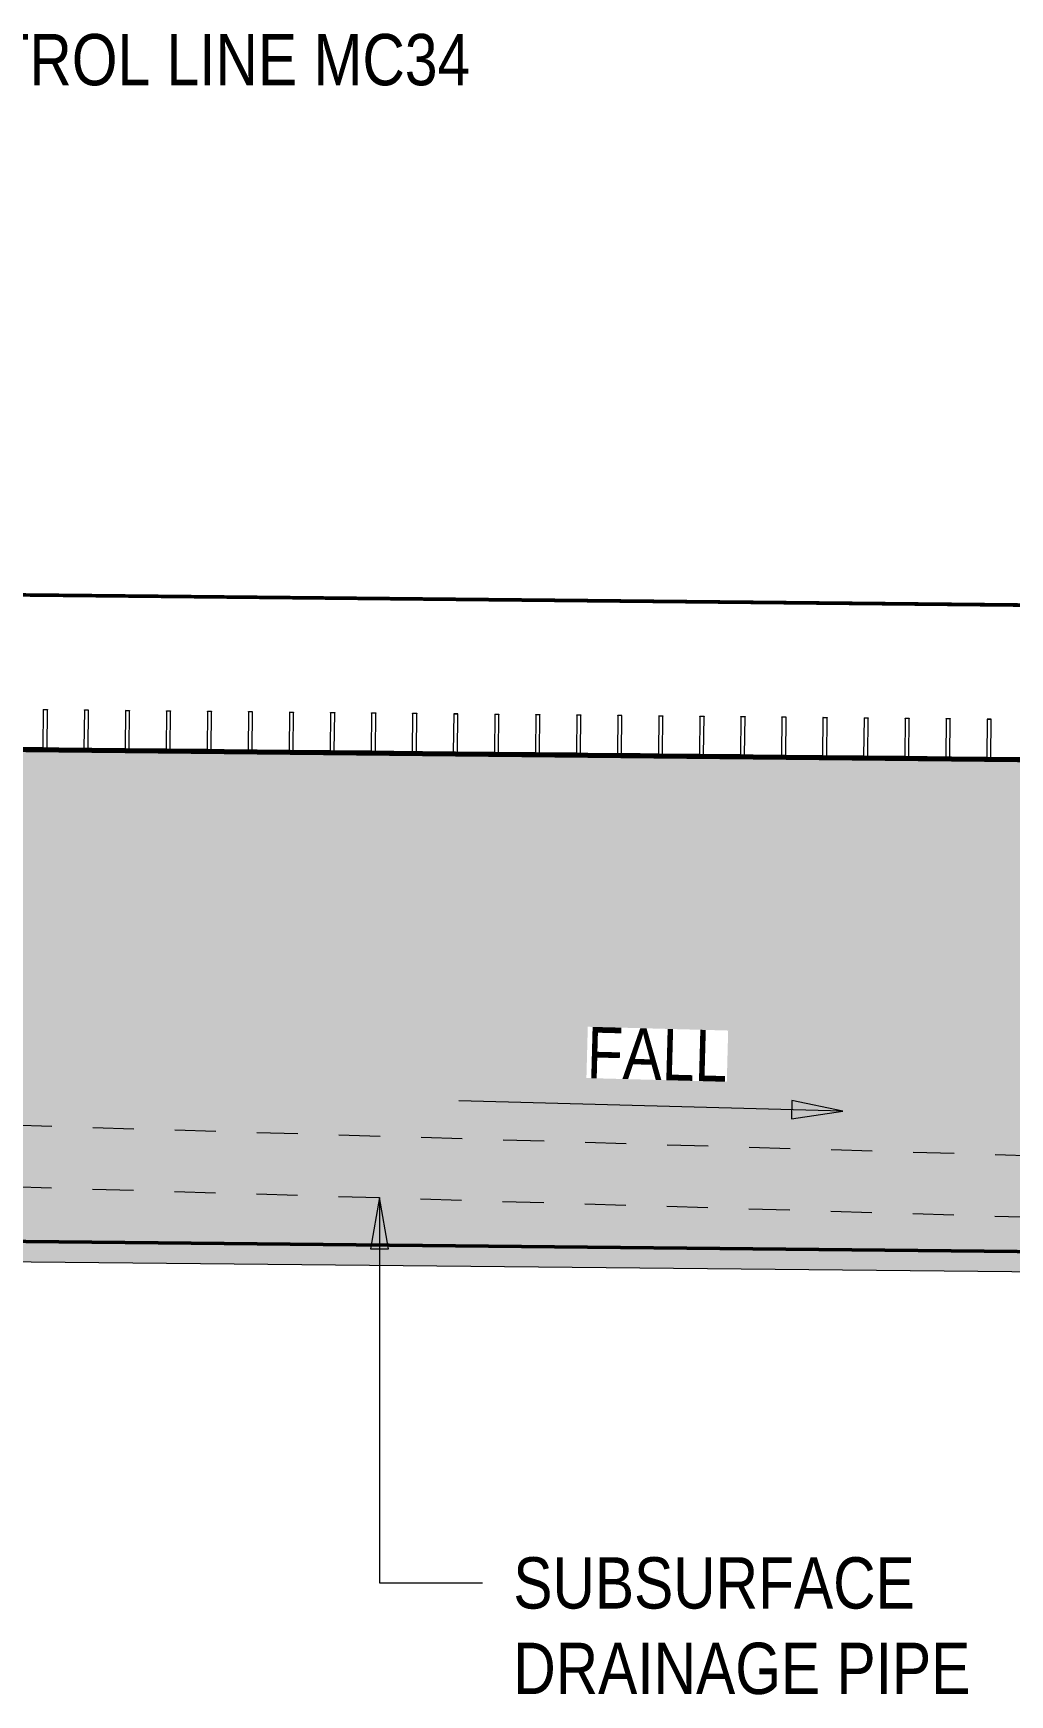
# Model space of a CAD drawing. Header units: metres. Extents: x -1691 to -1609, y 3 to 593.
# Drawn here: x -1622.873 to -1620.493, y 16.78 to 20.828 of the extents above; entities that cross this region are included whole.
import ezdxf

# ---------------------------------------------------------------- set-up
doc = ezdxf.new("R2010")
doc.units = ezdxf.units.M
doc.linetypes.add('JacobsDash', pattern=[0.0045, 0.003, -0.0015])
for name, color, linetype, lineweight in [('BRIDGE-ABUTMENT-CONC', 7, 'Continuous', 50), ('BRIDGE-FRAMING-LINE-18-HID', 7, 'JacobsDash', 18), ('D-BDGE', 7, 'Continuous', 13), ('D-BDGE-FLOOR', 7, 'Continuous', 50), ('D-BDGE-FRAMING', 7, 'Continuous', 50), ('D-BDGE-LINE', 7, 'Continuous', 9), ('D-ENHA-TEXT', 7, 'Continuous', 9)]:
    doc.layers.add(name, color=color, linetype=linetype, lineweight=lineweight)
doc.styles.add('Arial Narrow_1', font='ARIALN.TTF', dxfattribs={"height": 0.125})

# ---------------------------------------------------------------- blocks, each defined once
blk = doc.blocks.new('07_STR_DPS_PermadecPanel - 07_STR_DPS_PermadecPanel-V33-DRG-2871072 - ABUTMENT B CONCRETE ELEVATION')
at = {"layer": 'BRIDGE-FRAMING-LINE-18-HID', "color": 9, "lineweight": 13, "true_color": 0xc3c3c3}
for p, q in [((-1664.924, 19.1826), (-1664.924, 19.1832)), ((-1664.924, 19.1832), (-1664.914, 19.1831)), ((-1664.924, 19.1832), (-1664.924, 19.1826)), ((-1664.914, 19.1831), (-1664.914, 19.1825)), ((-1664.914, 19.1831), (-1664.914, 19.1825)), ((-1664.824, 19.1822), (-1664.8241, 19.1816)), ((-1664.824, 19.1816), (-1664.824, 19.1822)), ((-1664.824, 19.1822), (-1664.814, 19.1821)), ((-1664.814, 19.1821), (-1664.8141, 19.1815)), ((-1664.814, 19.1821), (-1664.814, 19.1815)), ((-1664.724, 19.1812), (-1664.7241, 19.1806)), ((-1664.724, 19.1806), (-1664.724, 19.1812)), ((-1664.724, 19.1812), (-1664.714, 19.1811)), ((-1664.714, 19.1811), (-1664.7141, 19.1805)), ((-1664.714, 19.1811), (-1664.714, 19.1805)), ((-1664.624, 19.1802), (-1664.6241, 19.1796)), ((-1664.624, 19.1796), (-1664.624, 19.1802)), ((-1664.624, 19.1802), (-1664.614, 19.1801)), ((-1664.614, 19.1801), (-1664.6141, 19.1795)), ((-1664.614, 19.1801), (-1664.614, 19.1795)), ((-1664.524, 19.1792), (-1664.5241, 19.1786)), ((-1664.524, 19.1786), (-1664.524, 19.1792)), ((-1664.524, 19.1792), (-1664.514, 19.1791)), ((-1664.514, 19.1791), (-1664.5141, 19.1785)), ((-1664.514, 19.1791), (-1664.514, 19.1785)), ((-1664.424, 19.1782), (-1664.4241, 19.1776)), ((-1664.424, 19.1776), (-1664.424, 19.1782)), ((-1664.424, 19.1782), (-1664.414, 19.1781)), ((-1664.414, 19.1781), (-1664.4141, 19.1775)), ((-1664.414, 19.1781), (-1664.414, 19.1775)), ((-1664.9699, 19.0906), (-1664.97, 19.09)), ((-1664.3701, 19.0786), (-1664.97, 19.0846)), ((-1664.9699, 19.0901), (-1664.9699, 19.0906)), ((-1664.9699, 19.0906), (-1664.9249, 19.0902)), ((-1664.9149, 19.0901), (-1664.8249, 19.0892)), ((-1664.8149, 19.0891), (-1664.7249, 19.0882)), ((-1664.7149, 19.0881), (-1664.625, 19.0872)), ((-1664.615, 19.0871), (-1664.525, 19.0862)), ((-1664.515, 19.0861), (-1664.425, 19.0852)), ((-1664.415, 19.0851), (-1664.37, 19.0846)), ((-1664.37, 19.0846), (-1664.37, 19.0841)), ((-1664.37, 19.0846), (-1664.37, 19.0841))]:
    blk.add_line(p, q, dxfattribs=at)
at = {"layer": 'D-BDGE-FRAMING', "color": 9, "lineweight": 13, "true_color": 0xc3c3c3}
for p, q in [((-1664.924, 19.1826), (-1664.925, 19.0896)), ((-1664.914, 19.1825), (-1664.924, 19.1826)), ((-1664.915, 19.0895), (-1664.914, 19.1825)), ((-1664.8241, 19.1816), (-1664.825, 19.0886)), ((-1664.8141, 19.1815), (-1664.8241, 19.1816)), ((-1664.815, 19.0885), (-1664.8141, 19.1815)), ((-1664.7241, 19.1806), (-1664.725, 19.0876)), ((-1664.7141, 19.1805), (-1664.7241, 19.1806)), ((-1664.715, 19.0875), (-1664.7141, 19.1805)), ((-1664.6241, 19.1796), (-1664.625, 19.0866)), ((-1664.6141, 19.1795), (-1664.6241, 19.1796)), ((-1664.615, 19.0865), (-1664.6141, 19.1795)), ((-1664.5241, 19.1786), (-1664.525, 19.0856)), ((-1664.5141, 19.1785), (-1664.5241, 19.1786)), ((-1664.515, 19.0855), (-1664.5141, 19.1785)), ((-1664.4241, 19.1776), (-1664.425, 19.0846)), ((-1664.4141, 19.1775), (-1664.4241, 19.1776)), ((-1664.415, 19.0845), (-1664.4141, 19.1775)), ((-1664.925, 19.0896), (-1664.97, 19.09)), ((-1664.97, 19.09), (-1664.97, 19.084)), ((-1664.97, 19.084), (-1664.3701, 19.0781)), ((-1664.825, 19.0886), (-1664.915, 19.0895)), ((-1664.725, 19.0876), (-1664.815, 19.0885)), ((-1664.625, 19.0866), (-1664.715, 19.0875)), ((-1664.525, 19.0856), (-1664.615, 19.0865)), ((-1664.425, 19.0846), (-1664.515, 19.0855)), ((-1664.37, 19.0841), (-1664.415, 19.0845)), ((-1664.3701, 19.0781), (-1664.37, 19.0841))]:
    blk.add_line(p, q, dxfattribs=at)
blk = doc.blocks.new('07_STR_DPS_PermadecPanel - 07_STR_DPS_PermadecPanel-V34-DRG-2871072 - ABUTMENT B CONCRETE ELEVATION')
at = {"layer": 'BRIDGE-FRAMING-LINE-18-HID', "color": 9, "lineweight": 13, "true_color": 0xc3c3c3}
for p, q in [((-1664.324, 19.1772), (-1664.3241, 19.1766)), ((-1664.324, 19.1766), (-1664.324, 19.1772)), ((-1664.324, 19.1772), (-1664.314, 19.1771)), ((-1664.314, 19.1771), (-1664.3141, 19.1765)), ((-1664.314, 19.1771), (-1664.314, 19.1765)), ((-1664.224, 19.1762), (-1664.2241, 19.1756)), ((-1664.224, 19.1756), (-1664.224, 19.1762)), ((-1664.224, 19.1762), (-1664.214, 19.1761)), ((-1664.214, 19.1761), (-1664.2141, 19.1755)), ((-1664.214, 19.1761), (-1664.214, 19.1755)), ((-1664.1241, 19.1746), (-1664.124, 19.1752)), ((-1664.124, 19.1752), (-1664.1241, 19.1746)), ((-1664.124, 19.1752), (-1664.114, 19.1751)), ((-1664.114, 19.1751), (-1664.1141, 19.1745)), ((-1664.114, 19.1751), (-1664.1141, 19.1745)), ((-1664.0241, 19.1736), (-1664.0241, 19.1742)), ((-1664.0241, 19.1742), (-1664.0141, 19.1741)), ((-1664.0241, 19.1742), (-1664.0241, 19.1736)), ((-1664.0141, 19.1741), (-1664.0141, 19.1735)), ((-1664.0141, 19.1741), (-1664.0141, 19.1735)), ((-1663.9241, 19.1726), (-1663.9241, 19.1732)), ((-1663.9241, 19.1732), (-1663.9141, 19.1731)), ((-1663.9241, 19.1732), (-1663.9241, 19.1726)), ((-1663.9141, 19.1731), (-1663.9141, 19.1725)), ((-1663.9141, 19.1731), (-1663.9141, 19.1725)), ((-1663.8241, 19.1716), (-1663.8241, 19.1722)), ((-1663.8241, 19.1722), (-1663.8141, 19.1721)), ((-1663.8241, 19.1722), (-1663.8241, 19.1716)), ((-1663.8141, 19.1721), (-1663.8141, 19.1715)), ((-1663.8141, 19.1721), (-1663.8141, 19.1715)), ((-1664.37, 19.0841), (-1664.37, 19.0846)), ((-1664.37, 19.0846), (-1664.325, 19.0842)), ((-1664.37, 19.0846), (-1664.37, 19.0841)), ((-1663.7701, 19.0726), (-1664.37, 19.0786)), ((-1664.315, 19.0841), (-1664.225, 19.0832)), ((-1664.215, 19.0831), (-1664.125, 19.0822)), ((-1664.115, 19.0821), (-1664.025, 19.0812)), ((-1664.015, 19.0811), (-1663.925, 19.0802)), ((-1663.915, 19.0801), (-1663.825, 19.0792)), ((-1663.815, 19.0791), (-1663.77, 19.0786)), ((-1663.77, 19.0786), (-1663.77, 19.0781)), ((-1663.77, 19.0786), (-1663.77, 19.0781))]:
    blk.add_line(p, q, dxfattribs=at)
at = {"layer": 'D-BDGE-FRAMING', "color": 9, "lineweight": 13, "true_color": 0xc3c3c3}
for p, q in [((-1664.3241, 19.1766), (-1664.325, 19.0836)), ((-1664.3141, 19.1765), (-1664.3241, 19.1766)), ((-1664.315, 19.0835), (-1664.3141, 19.1765)), ((-1664.2241, 19.1756), (-1664.225, 19.0826)), ((-1664.2141, 19.1755), (-1664.2241, 19.1756)), ((-1664.215, 19.0825), (-1664.2141, 19.1755)), ((-1664.1241, 19.1746), (-1664.125, 19.0816)), ((-1664.1141, 19.1745), (-1664.1241, 19.1746)), ((-1664.115, 19.0815), (-1664.1141, 19.1745)), ((-1664.0241, 19.1736), (-1664.025, 19.0806)), ((-1664.0141, 19.1735), (-1664.0241, 19.1736)), ((-1664.015, 19.0805), (-1664.0141, 19.1735)), ((-1663.9241, 19.1726), (-1663.925, 19.0796)), ((-1663.9141, 19.1725), (-1663.9241, 19.1726)), ((-1663.915, 19.0795), (-1663.9141, 19.1725)), ((-1663.8241, 19.1716), (-1663.825, 19.0786)), ((-1663.8141, 19.1715), (-1663.8241, 19.1716)), ((-1663.815, 19.0785), (-1663.8141, 19.1715)), ((-1664.37, 19.0841), (-1664.3701, 19.0781)), ((-1664.3701, 19.0781), (-1663.7701, 19.0721)), ((-1664.325, 19.0836), (-1664.37, 19.0841)), ((-1664.225, 19.0826), (-1664.315, 19.0835)), ((-1664.125, 19.0816), (-1664.215, 19.0825)), ((-1664.025, 19.0806), (-1664.115, 19.0815)), ((-1663.925, 19.0796), (-1664.015, 19.0805)), ((-1663.825, 19.0786), (-1663.915, 19.0795)), ((-1663.77, 19.0781), (-1663.815, 19.0785)), ((-1663.7701, 19.0721), (-1663.77, 19.0781))]:
    blk.add_line(p, q, dxfattribs=at)
blk = doc.blocks.new('07_STR_DPS_PermadecPanel - 07_STR_DPS_PermadecPanel-V35-DRG-2871072 - ABUTMENT B CONCRETE ELEVATION')
at = {"layer": 'BRIDGE-FRAMING-LINE-18-HID', "color": 9, "lineweight": 13, "true_color": 0xc3c3c3}
for p, q in [((-1663.7241, 19.1706), (-1663.7241, 19.1712)), ((-1663.7241, 19.1712), (-1663.7141, 19.1711)), ((-1663.7241, 19.1712), (-1663.7241, 19.1706)), ((-1663.7141, 19.1711), (-1663.7141, 19.1705)), ((-1663.7141, 19.1711), (-1663.7141, 19.1705)), ((-1663.6241, 19.1696), (-1663.6241, 19.1702)), ((-1663.6241, 19.1702), (-1663.6141, 19.1701)), ((-1663.6241, 19.1702), (-1663.6241, 19.1696)), ((-1663.6141, 19.1701), (-1663.6141, 19.1695)), ((-1663.6141, 19.1701), (-1663.6141, 19.1695)), ((-1663.5241, 19.1687), (-1663.5241, 19.1692)), ((-1663.5241, 19.1692), (-1663.5141, 19.1691)), ((-1663.5241, 19.1692), (-1663.5241, 19.1686)), ((-1663.5141, 19.1691), (-1663.5141, 19.1686)), ((-1663.5141, 19.1691), (-1663.5141, 19.1685)), ((-1663.4241, 19.1677), (-1663.4241, 19.1682)), ((-1663.4241, 19.1682), (-1663.4141, 19.1681)), ((-1663.4241, 19.1682), (-1663.4241, 19.1676)), ((-1663.4141, 19.1681), (-1663.4141, 19.1676)), ((-1663.4141, 19.1681), (-1663.4141, 19.1675)), ((-1663.3241, 19.1667), (-1663.3241, 19.1672)), ((-1663.3241, 19.1672), (-1663.3141, 19.1671)), ((-1663.3241, 19.1672), (-1663.3241, 19.1666)), ((-1663.3141, 19.1671), (-1663.3141, 19.1666)), ((-1663.3141, 19.1671), (-1663.3141, 19.1665)), ((-1663.2241, 19.1657), (-1663.2241, 19.1662)), ((-1663.2241, 19.1662), (-1663.2141, 19.1661)), ((-1663.2241, 19.1662), (-1663.2241, 19.1656)), ((-1663.2141, 19.1661), (-1663.2141, 19.1656)), ((-1663.2141, 19.1661), (-1663.2141, 19.1655)), ((-1663.1701, 19.0666), (-1663.7701, 19.0726)), ((-1663.77, 19.0781), (-1663.77, 19.0786)), ((-1663.77, 19.0786), (-1663.725, 19.0782)), ((-1663.77, 19.0786), (-1663.77, 19.0781)), ((-1663.715, 19.0781), (-1663.625, 19.0772)), ((-1663.615, 19.0771), (-1663.525, 19.0762)), ((-1663.515, 19.0761), (-1663.425, 19.0752)), ((-1663.415, 19.0751), (-1663.325, 19.0742)), ((-1663.315, 19.0741), (-1663.225, 19.0732)), ((-1663.215, 19.0731), (-1663.17, 19.0726)), ((-1663.17, 19.0726), (-1663.1701, 19.0721)), ((-1663.17, 19.0726), (-1663.17, 19.0721))]:
    blk.add_line(p, q, dxfattribs=at)
at = {"layer": 'D-BDGE-FRAMING', "color": 9, "lineweight": 13, "true_color": 0xc3c3c3}
for p, q in [((-1663.7241, 19.1706), (-1663.725, 19.0776)), ((-1663.7141, 19.1705), (-1663.7241, 19.1706)), ((-1663.715, 19.0775), (-1663.7141, 19.1705)), ((-1663.6241, 19.1696), (-1663.625, 19.0766)), ((-1663.6141, 19.1695), (-1663.6241, 19.1696)), ((-1663.615, 19.0765), (-1663.6141, 19.1695)), ((-1663.5241, 19.1686), (-1663.525, 19.0756)), ((-1663.5141, 19.1685), (-1663.5241, 19.1686)), ((-1663.515, 19.0755), (-1663.5141, 19.1685)), ((-1663.4241, 19.1676), (-1663.4251, 19.0746)), ((-1663.4141, 19.1675), (-1663.4241, 19.1676)), ((-1663.4151, 19.0745), (-1663.4141, 19.1675)), ((-1663.3241, 19.1666), (-1663.3251, 19.0736)), ((-1663.3141, 19.1665), (-1663.3241, 19.1666)), ((-1663.3151, 19.0735), (-1663.3141, 19.1665)), ((-1663.2241, 19.1656), (-1663.2251, 19.0726)), ((-1663.2141, 19.1655), (-1663.2241, 19.1656)), ((-1663.2151, 19.0725), (-1663.2141, 19.1655)), ((-1663.77, 19.0781), (-1663.7701, 19.0721)), ((-1663.7701, 19.0721), (-1663.1701, 19.0661)), ((-1663.725, 19.0776), (-1663.77, 19.0781)), ((-1663.625, 19.0766), (-1663.715, 19.0775)), ((-1663.525, 19.0756), (-1663.615, 19.0765)), ((-1663.4251, 19.0746), (-1663.515, 19.0755)), ((-1663.3251, 19.0736), (-1663.4151, 19.0745)), ((-1663.2251, 19.0726), (-1663.3151, 19.0735)), ((-1663.1701, 19.0721), (-1663.2151, 19.0725)), ((-1663.1701, 19.0661), (-1663.1701, 19.0721))]:
    blk.add_line(p, q, dxfattribs=at)
blk = doc.blocks.new('07_STR_DPS_PermadecPanel - 07_STR_DPS_PermadecPanel-V36-DRG-2871072 - ABUTMENT B CONCRETE ELEVATION')
at = {"layer": 'BRIDGE-FRAMING-LINE-18-HID', "color": 9, "lineweight": 13, "true_color": 0xc3c3c3}
for p, q in [((-1663.1241, 19.1647), (-1663.1241, 19.1652)), ((-1663.1241, 19.1652), (-1663.1141, 19.1651)), ((-1663.1241, 19.1652), (-1663.1241, 19.1646)), ((-1663.1141, 19.1651), (-1663.1141, 19.1646)), ((-1663.1141, 19.1651), (-1663.1141, 19.1645)), ((-1663.0241, 19.1637), (-1663.0241, 19.1642)), ((-1663.0241, 19.1642), (-1663.0141, 19.1641)), ((-1663.0241, 19.1642), (-1663.0241, 19.1636)), ((-1663.0141, 19.1641), (-1663.0141, 19.1636)), ((-1663.0141, 19.1641), (-1663.0141, 19.1635)), ((-1662.9241, 19.1627), (-1662.9241, 19.1632)), ((-1662.9241, 19.1632), (-1662.9141, 19.1631)), ((-1662.9241, 19.1632), (-1662.9241, 19.1626)), ((-1662.9141, 19.1631), (-1662.9141, 19.1626)), ((-1662.9141, 19.1631), (-1662.9141, 19.1625)), ((-1662.8241, 19.1622), (-1662.8242, 19.1616)), ((-1662.8241, 19.1617), (-1662.8241, 19.1622)), ((-1662.8241, 19.1622), (-1662.8141, 19.1621)), ((-1662.8141, 19.1621), (-1662.8142, 19.1615)), ((-1662.8141, 19.1621), (-1662.8141, 19.1616)), ((-1662.7241, 19.1612), (-1662.7242, 19.1606)), ((-1662.7241, 19.1607), (-1662.7241, 19.1612)), ((-1662.7241, 19.1612), (-1662.7141, 19.1611)), ((-1662.7141, 19.1611), (-1662.7142, 19.1605)), ((-1662.7141, 19.1611), (-1662.7141, 19.1606)), ((-1662.6241, 19.1602), (-1662.6242, 19.1596)), ((-1662.6241, 19.1597), (-1662.6241, 19.1602)), ((-1662.6241, 19.1602), (-1662.6141, 19.1601)), ((-1662.6141, 19.1601), (-1662.6142, 19.1595)), ((-1662.6141, 19.1601), (-1662.6141, 19.1596)), ((-1663.17, 19.0726), (-1663.1701, 19.0721)), ((-1663.17, 19.0721), (-1663.17, 19.0726)), ((-1663.17, 19.0726), (-1663.125, 19.0722)), ((-1663.115, 19.0721), (-1663.025, 19.0712)), ((-1663.015, 19.0711), (-1662.925, 19.0702)), ((-1662.915, 19.0701), (-1662.825, 19.0692)), ((-1662.5702, 19.0606), (-1663.1701, 19.0666)), ((-1662.815, 19.0691), (-1662.725, 19.0682)), ((-1662.715, 19.0681), (-1662.6251, 19.0672)), ((-1662.6151, 19.0671), (-1662.5701, 19.0666)), ((-1662.5701, 19.0666), (-1662.5701, 19.0661)), ((-1662.5701, 19.0666), (-1662.5701, 19.0661))]:
    blk.add_line(p, q, dxfattribs=at)
at = {"layer": 'D-BDGE-FRAMING', "color": 9, "lineweight": 13, "true_color": 0xc3c3c3}
for p, q in [((-1663.1241, 19.1646), (-1663.1251, 19.0716)), ((-1663.1141, 19.1645), (-1663.1241, 19.1646)), ((-1663.1151, 19.0715), (-1663.1141, 19.1645)), ((-1663.0241, 19.1636), (-1663.0251, 19.0706)), ((-1663.0141, 19.1635), (-1663.0241, 19.1636)), ((-1663.0151, 19.0705), (-1663.0141, 19.1635)), ((-1662.9241, 19.1626), (-1662.9251, 19.0696)), ((-1662.9141, 19.1625), (-1662.9241, 19.1626)), ((-1662.9151, 19.0695), (-1662.9141, 19.1625)), ((-1662.8242, 19.1616), (-1662.8251, 19.0686)), ((-1662.8142, 19.1615), (-1662.8242, 19.1616)), ((-1662.8151, 19.0685), (-1662.8142, 19.1615)), ((-1662.7242, 19.1606), (-1662.7251, 19.0676)), ((-1662.7142, 19.1605), (-1662.7242, 19.1606)), ((-1662.7151, 19.0675), (-1662.7142, 19.1605)), ((-1662.6242, 19.1596), (-1662.6251, 19.0666)), ((-1662.6142, 19.1595), (-1662.6242, 19.1596)), ((-1662.6151, 19.0665), (-1662.6142, 19.1595)), ((-1663.1251, 19.0716), (-1663.1701, 19.0721)), ((-1663.1701, 19.0721), (-1663.1701, 19.0661)), ((-1663.0251, 19.0706), (-1663.1151, 19.0715)), ((-1662.9251, 19.0696), (-1663.0151, 19.0705)), ((-1663.1701, 19.0661), (-1662.5702, 19.0601)), ((-1662.8251, 19.0686), (-1662.9151, 19.0695)), ((-1662.7251, 19.0676), (-1662.8151, 19.0685)), ((-1662.6251, 19.0666), (-1662.7151, 19.0675)), ((-1662.5701, 19.0661), (-1662.6151, 19.0665)), ((-1662.5702, 19.0601), (-1662.5701, 19.0661))]:
    blk.add_line(p, q, dxfattribs=at)
blk = doc.blocks.new('07_STR_DPS_PermadecPanel - 07_STR_DPS_PermadecPanel-V37-DRG-2871072 - ABUTMENT B CONCRETE ELEVATION')
at = {"layer": 'BRIDGE-FRAMING-LINE-18-HID', "color": 9, "lineweight": 13, "true_color": 0xc3c3c3}
for p, q in [((-1662.5241, 19.1592), (-1662.5242, 19.1586)), ((-1662.5241, 19.1587), (-1662.5241, 19.1592)), ((-1662.5241, 19.1592), (-1662.5141, 19.1591)), ((-1662.5141, 19.1591), (-1662.5142, 19.1585)), ((-1662.5141, 19.1591), (-1662.5141, 19.1586)), ((-1662.4241, 19.1582), (-1662.4242, 19.1576)), ((-1662.4241, 19.1577), (-1662.4241, 19.1582)), ((-1662.4241, 19.1582), (-1662.4141, 19.1581)), ((-1662.4141, 19.1581), (-1662.4142, 19.1575)), ((-1662.4141, 19.1581), (-1662.4141, 19.1576)), ((-1662.3241, 19.1572), (-1662.3242, 19.1566)), ((-1662.3241, 19.1567), (-1662.3241, 19.1572)), ((-1662.3241, 19.1572), (-1662.3141, 19.1571)), ((-1662.3141, 19.1571), (-1662.3142, 19.1565)), ((-1662.3141, 19.1571), (-1662.3141, 19.1566)), ((-1662.2241, 19.1562), (-1662.2242, 19.1556)), ((-1662.2241, 19.1557), (-1662.2241, 19.1562)), ((-1662.2241, 19.1562), (-1662.2141, 19.1561)), ((-1662.2141, 19.1561), (-1662.2142, 19.1555)), ((-1662.2141, 19.1561), (-1662.2141, 19.1556)), ((-1662.1242, 19.1547), (-1662.1241, 19.1552)), ((-1662.1241, 19.1552), (-1662.1242, 19.1546)), ((-1662.1241, 19.1552), (-1662.1141, 19.1551)), ((-1662.1141, 19.1551), (-1662.1142, 19.1546)), ((-1662.1141, 19.1551), (-1662.1142, 19.1545)), ((-1662.0242, 19.1537), (-1662.0242, 19.1542)), ((-1662.0242, 19.1542), (-1662.0142, 19.1541)), ((-1662.0242, 19.1542), (-1662.0242, 19.1536)), ((-1662.0142, 19.1541), (-1662.0142, 19.1536)), ((-1662.0142, 19.1541), (-1662.0142, 19.1535)), ((-1662.5701, 19.0661), (-1662.5701, 19.0666)), ((-1662.5701, 19.0666), (-1662.5251, 19.0662)), ((-1662.5701, 19.0666), (-1662.5701, 19.0661)), ((-1661.9702, 19.0547), (-1662.5701, 19.0606)), ((-1662.5151, 19.0661), (-1662.4251, 19.0652)), ((-1662.4151, 19.0651), (-1662.3251, 19.0642)), ((-1662.3151, 19.0641), (-1662.2251, 19.0632)), ((-1662.2151, 19.0631), (-1662.1251, 19.0622)), ((-1662.1151, 19.0621), (-1662.0251, 19.0612)), ((-1662.0151, 19.0611), (-1661.9701, 19.0607)), ((-1661.9701, 19.0607), (-1661.9701, 19.0601)), ((-1661.9701, 19.0607), (-1661.9701, 19.0601))]:
    blk.add_line(p, q, dxfattribs=at)
at = {"layer": 'D-BDGE-FRAMING', "color": 9, "lineweight": 13, "true_color": 0xc3c3c3}
for p, q in [((-1662.5242, 19.1586), (-1662.5251, 19.0656)), ((-1662.5142, 19.1585), (-1662.5242, 19.1586)), ((-1662.5151, 19.0655), (-1662.5142, 19.1585)), ((-1662.4242, 19.1576), (-1662.4251, 19.0646)), ((-1662.4142, 19.1575), (-1662.4242, 19.1576)), ((-1662.4151, 19.0645), (-1662.4142, 19.1575)), ((-1662.3242, 19.1566), (-1662.3251, 19.0636)), ((-1662.3142, 19.1565), (-1662.3242, 19.1566)), ((-1662.3151, 19.0635), (-1662.3142, 19.1565)), ((-1662.2242, 19.1556), (-1662.2251, 19.0626)), ((-1662.2142, 19.1555), (-1662.2242, 19.1556)), ((-1662.2151, 19.0625), (-1662.2142, 19.1555)), ((-1662.1242, 19.1546), (-1662.1251, 19.0616)), ((-1662.1142, 19.1545), (-1662.1242, 19.1546)), ((-1662.1151, 19.0615), (-1662.1142, 19.1545)), ((-1662.0242, 19.1536), (-1662.0251, 19.0606)), ((-1662.0142, 19.1535), (-1662.0242, 19.1536)), ((-1662.0151, 19.0605), (-1662.0142, 19.1535)), ((-1662.5701, 19.0661), (-1662.5702, 19.0601)), ((-1662.5702, 19.0601), (-1661.9702, 19.0541)), ((-1662.5251, 19.0656), (-1662.5701, 19.0661)), ((-1662.4251, 19.0646), (-1662.5151, 19.0655)), ((-1662.3251, 19.0636), (-1662.4151, 19.0645)), ((-1662.2251, 19.0626), (-1662.3151, 19.0635)), ((-1662.1251, 19.0616), (-1662.2151, 19.0625)), ((-1662.0251, 19.0606), (-1662.1151, 19.0615)), ((-1661.9701, 19.0601), (-1662.0151, 19.0605)), ((-1661.9702, 19.0541), (-1661.9701, 19.0601))]:
    blk.add_line(p, q, dxfattribs=at)

msp = doc.modelspace()

# ---------------------------------------------------------------- hatches: boundary and pattern name
at = {"layer": 'BRIDGE-ABUTMENT-CONC', "true_color": 0xc0c0c0}
msp.add_hatch(color=9, dxfattribs=at).paths.add_polyline_path([(-1612.2081, 17.777), (-1612.2081, 18.9734), (-1620.7374, 19.0591), (-1624.1431, 19.0932), (-1624.1431, 17.8969), (-1616.2032, 17.8171), (-1616.2032, 17.8178), (-1615.9709, 18.0455), (-1615.0707, 18.0365), (-1614.843, 17.8035), (-1612.363, 17.7786)])
at = {"layer": 'D-BDGE-LINE'}
h = msp.add_hatch(dxfattribs=at)
h.set_pattern_fill('FP_3', color=256, style=0, pattern_type=2)
h.set_pattern_definition([(0, (-1629.78706, 18.093), (0.4064, 0.1016), [0.01676, -0.28804, 0.01676, -0.28804, -1.626]), (0, (-1629.78706, 18.093), (0.4064, 0.1016), [-0.6096, 0.01676, -0.59284, 0.01676, -0.28804, -0.7112]), (0, (-1629.78706, 18.093), (0.4064, 0.1016), [-1.524, 0.01676, -0.18644, 0.01676, -0.49124]), (120, (-1629.63506, 18.144), (-0.2911882, 0.3011527), [0.01676, -0.28804, 0.01676, -0.28804, -1.626]), (120, (-1629.63506, 18.144), (-0.2911882, 0.3011527), [-0.6096, 0.01676, -0.59284, 0.01676, -0.28804, -0.7112]), (120, (-1629.63506, 18.144), (-0.2911882, 0.3011527), [-1.524, 0.01676, -0.18644, 0.01676, -0.49124]), (240, (-1629.58406, 18.347), (-0.1152118, -0.4027527), [0.01676, -0.28804, 0.01676, -0.28804, -1.626]), (240, (-1629.58406, 18.347), (-0.1152118, -0.4027527), [-0.6096, 0.01676, -0.59284, 0.01676, -0.28804, -0.7112]), (240, (-1629.58406, 18.347), (-0.1152118, -0.4027527), [-1.524, 0.01676, -0.18644, 0.01676, -0.49124])])
h.paths.add_polyline_path([(-1647.2167, 17.6154), (-1631.3722, 17.7745), (-1631.2729, 17.8758), (-1628.8141, 17.9003), (-1628.713, 17.8015), (-1624.1341, 17.8472), (-1616.1774, 17.7681), (-1615.9508, 17.9903), (-1615.092, 17.9818), (-1614.8693, 17.7545), (-1612.2014, 17.728), (-1612.2014, 17.778), (-1612.2079, 17.778), (-1612.2081, 17.777), (-1614.843, 17.8035), (-1614.8431, 17.8043), (-1614.8481, 17.8043), (-1615.0708, 18.0315), (-1615.971, 18.0405), (-1616.1976, 17.8183), (-1616.2024, 17.8183), (-1616.2032, 17.8171), (-1624.1431, 17.8969), (-1628.6931, 17.8517), (-1628.794, 17.9503), (-1631.2928, 17.9251), (-1631.3918, 17.8243), (-1647.2167, 17.6654)])
at = {"layer": 'D-ENHA-TEXT'}
for points in [[(-1620.8997, 18.2019), (-1621.0241, 18.2273), (-1621.0253, 18.1833)], [(-1622.0288, 17.9912), (-1622.0508, 17.8662), (-1622.0067, 17.8662)]]:
    msp.add_hatch(color=256, dxfattribs=at).paths.add_polyline_path(points)

# ---------------------------------------------------------------- linework, layer by layer
at = {"layer": 'BRIDGE-ABUTMENT-CONC'}
msp.add_line((-1616.2032, 17.8171), (-1624.1431, 17.8969), dxfattribs=at)
at = {"layer": 'D-BDGE', "lineweight": 50}
for p, q in [((-1612.2081, 18.9771), (-1624.1431, 19.0969)), ((-1624.1418, 19.0969), (-1612.2079, 18.9771)), ((-1624.1381, 19.0933), (-1613.8448, 18.9898)), ((-1612.2078, 18.977), (-1624.1378, 19.097))]:
    msp.add_line(p, q, dxfattribs=at)
at = {"layer": 'D-BDGE', "color": 143, "linetype": 'JacobsDash', "lineweight": 18, "true_color": 0x78aac8}
for p, q in [((-1624.1268, 18.2039), (-1616.1606, 17.965)), ((-1624.1278, 18.0538), (-1616.3106, 17.8195))]:
    msp.add_line(p, q, dxfattribs=at)
at = {"layer": 'D-BDGE', "lineweight": 18}
for p, q in [((-1616.1976, 17.8183), (-1624.1341, 17.8972)), ((-1624.1341, 17.8472), (-1616.1774, 17.7681))]:
    msp.add_line(p, q, dxfattribs=at)
at = {"layer": 'D-BDGE-FLOOR', "color": 252, "lineweight": 18, "true_color": 0x888888}
msp.add_line((-1613.8448, 19.3648), (-1624.1381, 19.4683), dxfattribs=at)
at = {"layer": 'D-BDGE-FLOOR', "color": 252, "true_color": 0x888888}
msp.add_line((-1624.1378, 19.472), (-1612.2253, 19.3522), dxfattribs=at)
at = {"layer": 'D-ENHA-TEXT'}
for p, q in [((-1620.8997, 18.2019), (-1621.8357, 18.227)), ((-1621.0241, 18.2273), (-1621.0253, 18.1833)), ((-1620.8997, 18.2019), (-1621.0241, 18.2273)), ((-1621.0253, 18.1833), (-1620.8997, 18.2019)), ((-1622.0288, 17.9912), (-1622.0508, 17.8662)), ((-1622.0067, 17.8662), (-1622.0288, 17.9912)), ((-1622.0288, 17.9912), (-1622.0288, 17.0521)), ((-1622.0508, 17.8662), (-1622.0067, 17.8662)), ((-1622.0288, 17.0521), (-1621.7779, 17.0521))]:
    msp.add_line(p, q, dxfattribs=at)

# ---------------------------------------------------------------- block references
at = {"layer": 'BRIDGE-FRAMING-LINE-18-HID', "color": 9, "lineweight": 13, "true_color": 0xc3c3c3}
for name in ['07_STR_DPS_PermadecPanel - 07_STR_DPS_PermadecPanel-V33-DRG-2871072 - ABUTMENT B CONCRETE ELEVATION', '07_STR_DPS_PermadecPanel - 07_STR_DPS_PermadecPanel-V34-DRG-2871072 - ABUTMENT B CONCRETE ELEVATION', '07_STR_DPS_PermadecPanel - 07_STR_DPS_PermadecPanel-V35-DRG-2871072 - ABUTMENT B CONCRETE ELEVATION', '07_STR_DPS_PermadecPanel - 07_STR_DPS_PermadecPanel-V36-DRG-2871072 - ABUTMENT B CONCRETE ELEVATION', '07_STR_DPS_PermadecPanel - 07_STR_DPS_PermadecPanel-V37-DRG-2871072 - ABUTMENT B CONCRETE ELEVATION']:
    msp.add_blockref(name, (41.7759, 0), dxfattribs=at)

# ---------------------------------------------------------------- texts
at = {"layer": 'D-ENHA-TEXT', "insert": (-1623.2877, 20.8265), "char_height": 0.125, "attachment_point": 1, "style": 'Arial Narrow_1', "bg_fill": 3, "box_fill_scale": 1, "bg_fill_color": 256, "bg_fill_transparency": 0}
msp.add_mtext('CONTROL LINE MC34', dxfattribs=at)
at = {"layer": 'D-ENHA-TEXT', "char_height": 0.125, "attachment_point": 1, "style": 'Arial Narrow_1', "bg_fill": 3, "box_fill_scale": 1, "bg_fill_color": 256, "bg_fill_true_color": 13158600, "bg_fill_transparency": 0}
for s, insert in [('SUBSURFACE ', (-1621.7029, 17.1146)), ('DRAINAGE PIPE', (-1621.7029, 16.9063))]:
    msp.add_mtext(s, dxfattribs=dict(at, insert=insert))

# ---------------------------------------------------------------- next in the draw order: texts
at = {"layer": 'D-ENHA-TEXT', "insert": (-1621.5214, 18.4073), "char_height": 0.125, "attachment_point": 1, "rotation": 358.4641, "style": 'Arial Narrow_1', "bg_fill": 3, "box_fill_scale": 1, "bg_fill_color": 256, "bg_fill_true_color": 13158600, "bg_fill_transparency": 0}
msp.add_mtext('FALL', dxfattribs=at)

doc.saveas('drawing.dxf')
